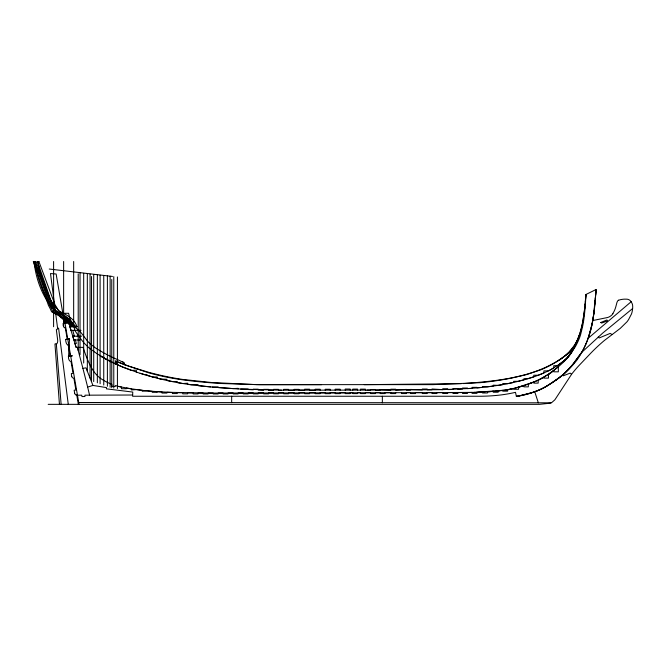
<?xml version="1.0" encoding="UTF-8"?>
<svg xmlns="http://www.w3.org/2000/svg" width="666" height="666" viewBox="0 0 666 666"><rect width="100%" height="100%" fill="white"/><g stroke="black" fill="none" stroke-linecap="round" stroke-linejoin="round"><path stroke-width="1" d="M238.112 388.894L238.112 388.345L233.192 388.594L218.148 387.562L218.148 386.879L213.22 387.129L201.215 386.072L198.093 385.689L198.093 384.648L191.358 384.865L187.687 384.315L187.687 383.225L182.759 383.533L177.314 382.534L177.314 381.543L172.386 381.543L166.941 380.436L166.941 379.304L160.639 379.037L157.151 378.122L157.151 376.948L152.672 376.948L147.161 375.399L147.161 374.758L144.922 374.758L136.322 372.103L136.322 370.146L131.402 370.421L123.327 367.407L115.776 363.944L115.826 361.097A95.038 95.038 0 0 0 124.792 364.818L148.801 372.852A251.224 251.224 0 0 0 183.292 379.903A496.153 496.153 0 0 0 223.152 383.574L259.948 384.682L321.595 384.673M75.807 327.772A12.954 12.954 0 0 0 74.018 326.706L70.313 326.74A12.055 12.046 0 0 0 69.422 324.55C65.609 317.857 57.742 315.584 51.565 311.738A50.375 50.35 0 0 0 48.468 305.444L33.3 261.505L36.039 261.505L52.289 305.086A25.683 25.566 0 0 1 55.436 310.614C61.988 314.185 69.838 317.249 73.21 324.442A13.037 12.979 0 0 1 73.968 326.74L74.967 330.602A121.895 121.895 0 0 0 83.883 342.824L89.111 348.018L96.795 353.579L105.869 359.057L115.742 363.986L115.826 361.097L129.062 366.283L148.293 372.186A294.131 294.131 0 0 0 182.892 379.478M115.767 363.952L115.826 361.13M69.539 339.119L68.49 357.784A12.654 12.654 0 0 0 68.698 358.816L68.931 359.607A2.93 2.93 0 0 0 71.029 361.546L73.06 373.335L71.354 373.576L71.47 375.108A6.727 6.727 0 0 0 71.77 376.465M595.729 294.056L596.07 289.51L585.93 294.489A307.342 307.342 0 0 1 584.332 315.784A128.804 128.804 0 0 1 582.4 327.422L580.511 334.99A48.743 48.743 0 0 1 579.295 338.428L578.388 340.609A80.611 80.611 0 0 1 575.607 346.253L574.417 348.185A15.568 15.568 0 0 1 572.918 350.033A22.86 22.86 0 0 1 570.537 354.021L567.873 357.126A32.809 32.809 0 0 1 567.365 357.675L566.999 358.033A34.291 34.291 0 0 1 566.45 358.574L564.077 360.672A55.153 55.153 0 0 1 561.238 363.062L550.382 369.888A141.15 141.15 0 0 1 534.915 376.481C513.195 383.857 490.284 387.179 467.457 388.594L467.457 388.037L462.537 388.037L462.537 388.986L457.9 389.252L457.9 388.561L452.98 388.561L452.98 389.452L449.533 389.56L447.685 389.577L447.685 388.728L442.757 388.728L442.757 389.635L439.66 389.693L366.974 390.126M595.787 293.256L594.039 312.287L591.741 325.807A102.755 102.755 0 0 1 586.03 343.814M595.829 292.64L595.879 292.024M595.92 291.4L595.97 290.776M585.581 299.25L585.93 294.489L584.415 311.197L582.592 322.977A114.602 114.602 0 0 1 581.884 326.34L581.518 327.888A79.862 79.862 0 0 1 580.952 330.045L577.722 339.477M595.562 296.228L595.337 299.076M595.645 295.055L595.695 294.464M595.113 301.806L595.246 300.183M585.331 302.231L585.456 300.757M595.063 302.339L594.88 304.429M594.83 304.945L594.438 308.924M585.073 305.061L585.206 303.663M584.939 306.418L582.933 321.145L580.194 332.634A66.109 66.109 0 0 1 579.212 335.556L577.605 339.552A63.811 63.811 0 0 1 576.997 340.909L575.957 343.032A44.697 44.697 0 0 1 575.299 344.247A34.257 34.257 0 0 1 574.6 345.429L572.452 348.493A33.891 33.891 0 0 1 571.178 350.008A38.004 38.004 0 0 1 569.721 351.54L569.33 351.931A51.965 51.965 0 0 1 568.065 353.122A61.796 61.796 0 0 1 566.183 354.762A72.694 72.694 0 0 1 564.61 356.044L563.469 356.934A104.321 104.321 0 0 1 561.621 358.316C533.191 377.805 496.919 381.019 463.511 383.591M594.33 309.881L593.939 313.178M89.577 395.171L87.654 387.088L92.94 385.431L106.485 387.595L106.41 388.836L132.767 392.066L132.609 396.253L476.565 396.253A193.615 193.615 0 0 0 496.153 395.462A140.767 140.767 0 0 0 515.492 392.332L516.375 396.403A83.774 83.774 0 0 0 534.731 391.741C545.154 388.428 553.946 381.427 562.57 374.941A94.397 94.397 0 0 0 577.197 359.732C588.103 343.997 593.306 325.033 594.455 306.077A229.029 229.029 0 0 0 596.07 289.502M593.881 313.636L592.424 322.552M592.34 322.985L588.269 337.945M574.766 345.263L574.6 345.812A26.232 26.232 0 0 1 574.342 346.611L573.568 348.634A26.723 26.723 0 0 1 573.251 349.35L572.918 350.058A22.852 22.852 0 0 1 572.569 350.741A25.774 25.774 0 0 1 572.211 351.407L572.086 351.623A29.928 29.928 0 0 1 571.57 352.472L571.02 353.305A20.937 20.937 0 0 1 570.596 353.912L570.454 354.112A30.486 30.486 0 0 1 569.855 354.895L569.547 355.278A31.777 31.777 0 0 1 569.064 355.844A29.013 29.013 0 0 1 568.406 356.585A24.134 24.134 0 0 1 567.89 357.134A67.974 67.974 0 0 1 565.101 359.823L558.333 365.143L558.333 371.819L553.771 371.819L553.771 370.604A79.812 79.812 0 0 1 548.484 374.575L548.484 378.113L543.922 378.113L543.922 377.339A91.392 91.392 0 0 1 538.178 380.12L538.178 383.125L533.807 383.125L533.807 381.984L537.062 380.636A75.982 75.982 0 0 0 539.152 379.67L549.192 373.768A105.32 105.32 0 0 0 551.24 372.311A122.902 122.902 0 0 0 554.562 369.796L558.225 366.833M577.422 340.218L576.506 342.432A77.78 77.78 0 0 1 573.934 347.918L569.363 355.311A55.428 55.428 0 0 1 563.103 362.495L559.507 365.767A119.372 119.372 0 0 1 557.542 367.416L548.609 374.175A74.076 74.076 0 0 1 538.286 380.078L533.907 381.993A120.446 120.446 0 0 1 531.36 382.992L525.874 384.965M586.005 343.798L585.78 344.322A66.2 66.2 0 0 1 582.042 351.731L572.793 364.444L564.235 373.676A65.434 65.434 0 0 1 561.138 376.332A72.494 72.494 0 0 1 559.656 377.497L556.135 380.003M612.82 313.611L614.085 311.338A28.505 28.505 0 0 0 615.367 308.208A24.001 24.001 0 0 0 615.85 306.635L616.899 302.63A7.293 7.293 0 0 1 617.598 301.107A2.181 2.181 0 0 1 618.597 300.2M580.968 353.371L572.419 364.926A103.854 103.854 0 0 1 569.913 367.865L569.305 368.539A86.305 86.305 0 0 1 567.549 370.429L565.859 372.136A70.405 70.405 0 0 1 558 378.679L557.309 379.187M569.463 351.481L573.651 346.328A45.18 45.18 0 0 0 579.112 335.814M581.493 352.589L602.672 333.108L632.625 308.533M588.161 338.27L631.168 301.731L632.001 303.271A7.509 7.509 0 0 1 632.633 305.528L632.692 306.452A15.984 15.984 0 0 1 632.658 308.042L632.425 310.181A21.886 21.886 0 0 1 631.876 312.745L631.734 313.228A12.329 12.329 0 0 1 631.451 314.044L628.654 319.439A25.916 25.916 0 0 1 627.006 321.786L620.262 328.38L604.27 340.567A180.794 180.794 0 0 0 590.983 352.955L578.513 366.05A123.751 123.751 0 0 0 571.686 374.125L555.078 399.5A9.257 9.257 0 0 1 554.612 400.033L552.106 402.239A6.543 6.543 0 0 1 551.248 402.772L551.132 402.83A6.851 6.851 0 0 1 550.158 403.196L539.493 404.345L48.185 404.345M557.259 379.245L547.269 385.78A81.801 81.801 0 0 1 546.228 386.397A69.447 69.447 0 0 1 544.03 387.62A66.267 66.267 0 0 1 539.71 389.718A71.587 71.587 0 0 1 536.904 390.892L535.397 391.466A81.652 81.652 0 0 1 533.807 392.033A87.554 87.554 0 0 1 531.26 392.857L529.445 393.398A103.496 103.496 0 0 1 526.548 394.197L524.483 394.705A142.849 142.849 0 0 1 521.187 395.454L516.375 396.403L517.624 396.17M558.324 365.168L564.41 360.606A35.032 35.032 0 0 0 570.287 354.021M556.31 379.895L552.114 382.692M558.891 360.314L559.357 359.99A61.555 61.555 0 0 0 569.547 351.565M552.097 382.717L546.028 386.496A71.379 71.379 0 0 1 531.901 392.649L518.614 395.97M618.606 300.233L620.079 299.775A22.128 22.128 0 0 1 622.227 299.359A26.14 26.14 0 0 1 624.383 299.151L627.047 299.176A5.619 5.619 0 0 1 631.135 301.698M525.499 385.098L522.835 385.972M522.693 386.005L511.38 389.027A92.691 92.691 0 0 1 507.733 389.693L506.943 389.818A117.74 117.74 0 0 1 504.453 390.184L475.865 392.307M74.517 336.213L72.761 336.197L73.901 339.993L75.416 339.993L76.332 343.514L74.958 343.514L76.124 347.377L77.381 347.377L82.917 368.365L85.981 367.823L92.94 385.431M592.74 320.554L607.767 317.466A10.406 10.406 0 0 0 612.953 313.711M63.753 323.385L64.261 323.318L63.711 323.385M63.337 325.549A7.626 7.626 0 0 1 63.195 324.825L63.079 323.493L65.052 323.218M65.526 323.16L66.042 323.102L64.419 323.301M67.066 322.977L63.628 323.393M65.851 339.452L69.522 339.002M68.415 339.144L67.865 339.21L68.773 339.094M68.889 339.086L69.406 339.019L68.848 339.086M69.838 356.127L69.331 356.193L72.136 355.844M70.471 356.052L71.62 355.91M68.215 345.229A4.221 4.221 0 0 1 66.026 342.158A9.824 9.824 0 0 1 65.867 341.541L65.609 339.469L67.258 339.269L65.301 327.805M72.211 355.835L68.298 356.318L70.121 356.094L68.257 345.146M500.79 390.626L504.87 390.134A99.8 99.8 0 0 0 515.143 388.178L533.799 382.026L528.338 384.107L528.338 386.863L523.959 386.863L523.959 385.639L518.589 387.271L518.589 389.269L513.669 389.269L513.669 388.469L507.634 389.618L507.634 391.158L502.713 391.158L502.713 390.401L498.151 391.009L498.151 392.232L493.231 392.232L493.231 391.317L494.413 391.217M499.808 390.734L495.562 391.125M492.016 391.4L493.231 391.308L487.47 392.058L487.47 392.973L482.542 392.973L482.542 392.058L476.981 392.432L476.981 393.348L472.052 393.348L472.052 392.432L467.457 392.557L467.457 393.473L462.537 393.473L462.537 392.557L457.9 392.599L457.9 393.506L452.98 393.506L452.98 392.599L447.685 392.615L447.685 393.523L442.757 393.523L442.757 392.615L441.009 392.599L211.43 393.082L166.941 392.274L166.941 393.057L162.013 393.057L162.013 391.999L157.151 391.675L157.151 392.307L152.223 392.307L152.223 391.308L147.161 390.842L142.241 391.258L142.241 390.326L136.322 389.61L131.402 389.918L131.402 388.902L126.374 388.07L126.374 388.728L121.453 388.728L121.453 387.079A81.027 81.027 0 0 1 115.418 385.539L115.418 386.405L111.855 386.405L111.855 384.332A54.113 54.113 0 0 1 100.017 378.047A33.325 33.325 0 0 1 91.675 368.09A73.102 73.102 0 0 1 87.338 359.099A146.811 146.811 0 0 1 83.1 347.369L77.381 347.377M470.887 388.428L442.748 389.643L432.001 388.994L432.001 389.752L427.206 389.81L427.206 389.036L422.286 389.036L422.286 389.86L410.514 389.427L410.514 389.993L406.385 390.043L406.385 389.402L395.696 390.085L395.696 389.21L390.775 389.21L390.775 390.093L380.169 389.593L380.169 390.101L375.457 390.11L375.457 389.485L370.537 389.485L370.537 390.11L278.48 390.193L278.48 389.352L273.56 389.352L273.56 390.193L268.54 390.201L268.54 389.369L263.611 389.369L263.611 390.201L262.129 390.209L258.2 390.026L258.2 389.185L253.28 389.185L253.28 389.81L251.781 389.743L248.177 389.518L248.177 389.019L237.595 388.944L212.229 387.063M490.759 391.483L486.754 391.741M485.372 391.816L474.117 392.391M475.149 392.357L436.921 392.624L436.921 393.539L432.001 393.539L432.001 392.624L427.206 392.64L427.206 393.548L422.286 393.548L422.286 392.64L415.434 392.649L415.434 393.556L410.514 393.556L410.514 392.649L406.385 392.649L406.385 393.564L401.456 393.564L401.456 392.649M461.288 383.691L364.277 384.657M70.529 326.531L69.855 326.531L70.23 327.789M72.103 326.523L68.581 313.286L63.295 313.286L79.038 404.345M77.356 336.197L72.86 336.23M72.752 330.353L74.392 336.197M81.027 330.336L71.037 330.361M77.464 395.213L81.702 395.196L82.01 396.57L84.932 396.511L84.973 395.188L132.651 395.013M551.182 402.805L78.721 402.497M77.281 326.507L69.855 326.523L73.26 337.853M77.173 336.197L81.76 336.163M558.333 365.684L553.771 365.684L553.771 368.007L548.434 370.895L543.922 370.895L543.922 372.977L538.178 375.258L533.807 375.224L533.807 376.79L527.88 378.663L523.959 378.663L523.959 379.786L518.073 381.318L513.669 381.318L513.669 382.367L507.634 383.658L502.713 383.566L502.713 384.607L498.151 385.381L493.231 385.189L493.231 386.105L487.47 386.813L482.542 386.521L482.542 387.329L476.981 387.845L476.981 387.346L472.052 387.346L472.052 388.236M256.002 384.632L432.983 384.632L479.911 382.7A298.226 298.226 0 0 0 511.313 378.105L526.448 374.625L541.133 369.688A110.922 110.922 0 0 0 558.408 360.614L570.371 352.189A15.576 15.576 0 0 0 572.918 350.041M281.61 390.209L240.684 389.135M73.909 339.951L79.862 340.035M255.519 384.615L211.164 382.467L182.892 379.462M210.581 386.921L187.296 384.224A305.744 305.744 0 0 1 152.397 376.906M112.462 276.448L49.267 269.031M76.29 394.921L76.39 394.946A5.786 5.786 0 0 0 76.748 394.988L78.347 404.345M152.397 376.923L140.043 373.293M136.98 372.302L120.513 366.125M119.988 365.892L116.508 364.335M117.915 364.976L116.933 364.527M116.825 364.477L113.978 363.17A142.466 142.466 0 0 1 99.7 355.469A117.732 117.732 0 0 0 111.855 362.162M116.458 364.319L115.926 364.069M612.162 334.582L610.156 333.4L599.225 337.962L598.21 337.071M75.807 327.764L81.11 332.725L87.363 340.925A37.712 37.712 0 0 0 90.684 344.255L95.879 348.235L103.713 352.863A150.641 150.641 0 0 0 117.799 359.707L123.801 362.629A3.663 3.663 0 0 1 124.376 363.478L124.792 364.826L124.151 363.286M76.332 326.74L64.719 317.299L55.161 306.576A84.066 83.05 0 0 1 47.661 294.563C42.408 284.274 39.377 272.96 38.137 261.505M73.476 326.74L61.88 317.332L52.331 306.618A83.333 82.95 0 0 1 44.83 294.605C39.577 284.299 36.538 272.977 35.273 261.505M72.194 326.74L60.614 317.349L51.074 306.643A82.934 82.892 0 0 1 43.573 294.63C38.312 284.315 35.265 272.985 33.999 261.505M122.669 361.688L123.193 362.154M571.545 374.309L570.204 373.102L563.269 375.824L562.57 374.941M123.526 362.495L124.192 363.353M61.122 404.345L56.369 344.322L55.603 343.664L54.953 343.964L59.441 404.345M34.765 261.505L51.007 305.086A25.549 25.541 0 0 1 54.162 310.614C60.706 314.185 68.556 317.249 71.928 324.434A12.979 12.97 0 0 1 72.694 326.74M34.582 261.505L49.742 305.444A50.674 50.441 0 0 1 52.847 311.738C59.024 315.584 66.891 317.865 70.704 324.55A12.096 12.038 0 0 1 71.595 326.74M534.731 391.741L538.344 402.83M70.296 327.997L70.987 330.303M73.318 338.062L76.091 347.286M74.65 393.173L74.151 390.218L75.899 390.01L73.901 378.263A2.656 2.656 0 0 1 71.687 376.49M82.917 368.365L87.654 387.088M64.535 323.301L56.144 274.009L50.491 273.551L57.659 328.746M68.265 404.345L58.583 328.088L56.344 329.703L57.726 340.576A5.062 5.062 0 0 1 56.369 344.322M395.696 392.657L395.696 393.573L390.775 393.573L390.775 392.657L385.09 392.665L385.09 393.581L380.169 393.581L380.169 392.665L375.457 392.674L375.457 393.581L370.537 393.581L370.537 392.674L365.393 392.682L365.393 393.598L360.473 393.598L360.473 392.682L357.534 392.69L357.534 393.606L352.789 393.606L352.789 392.69L350.166 392.707L350.166 393.614L345.238 393.614L345.238 392.707L340.101 392.724L340.101 393.631L335.181 393.631L335.181 392.724L330.153 392.74L330.153 393.656L325.233 393.656L325.233 392.74L320.096 392.765L320.096 393.681L315.168 393.681L315.168 392.765L309.565 392.798L309.565 393.706L304.645 393.706L304.645 392.798L298.992 392.832L298.992 393.748L294.072 393.748L294.072 392.832L288.545 392.873L288.545 393.781L283.624 393.781L283.624 392.873L278.48 392.907L278.48 393.814L273.56 393.814L273.56 392.907L268.54 392.94L268.54 393.856L263.611 393.856L263.611 392.94L258.2 392.973L258.2 393.881L253.28 393.881L253.28 392.973L248.177 392.998L248.177 393.906L243.256 393.906L243.256 392.998L238.112 393.023L238.112 393.939L233.192 393.939L233.192 393.023L228.055 393.04L228.055 393.956L223.127 393.956L223.127 393.04L218.148 393.048L218.148 393.964L213.22 393.964L213.22 393.048L208.083 393.048L208.083 393.956L203.155 393.956L203.155 393.048L198.093 393.023L198.093 393.931L193.173 393.931L193.173 392.948L187.687 392.873L187.687 393.822L182.759 393.822L182.759 392.798L177.314 392.682L177.314 393.556L172.386 393.556L172.386 392.507L151.149 391.242A276.648 276.648 0 0 1 140.484 390.093L133.375 389.102A298.118 298.118 0 0 1 119.247 386.58M382.351 396.253L382.351 402.83M365.393 390.118L365.393 389.144L360.473 389.144L360.473 390.118M357.534 390.118L357.534 389.102L352.789 389.102L352.789 390.126M350.166 390.126L350.166 389.044L345.238 389.044L345.238 390.134M340.101 390.134L340.101 389.185L335.181 389.185L335.181 390.143M330.153 390.143L330.153 389.26L325.233 389.26L325.233 390.151M320.096 390.151L320.096 389.219L315.168 389.219L315.168 390.159L309.565 390.159L309.565 389.202L304.645 389.202L304.645 390.168L298.992 390.176L298.992 389.369L294.072 389.369L294.072 390.176L288.545 390.184L288.545 389.36L283.624 389.36L283.624 390.184M231.668 396.253L231.668 402.664M117.424 276.956L117.424 388.603M115.826 361.188L115.767 363.977M113.778 276.598L113.778 388.062M111.763 279.504L111.763 387.77M110.131 276.224L110.131 387.204M107.392 275.94L107.392 386.272M103.746 275.558L103.746 385.04M100.1 275.175L100.1 383.783M97.361 274.875L97.361 382.808M93.715 274.475L93.715 381.543M91.525 276.498L91.525 380.802M90.068 274.067L90.068 378.063M87.329 273.751L87.329 371.295M83.683 273.326L83.683 363.003M80.037 272.902L80.037 354.695M78.213 273.776L78.213 350.599M73.66 261.505L73.66 326.74M63.628 261.505L63.628 326.74M53.596 261.505L53.596 326.731M76.24 395.08A2.248 2.248 0 0 1 74.7 393.173M65.226 328.005A3.072 3.072 0 0 1 63.262 325.566M600.824 322.502L601.556 323.06L607.159 321.087L607.459 320.404L606.734 320.021L600.824 322.486M66.475 339.377L65.967 339.444L66.517 339.377M67.624 339.235L67.108 339.302L67.666 339.235M68.973 356.235L68.423 356.302L69.014 356.227M38.894 261.505L37.438 261.505L52.606 305.444A51.215 50.599 0 0 1 55.703 311.738C61.88 315.584 69.755 317.865 73.568 324.55A12.171 12.03 0 0 1 74.45 326.74L76.831 326.74A13.145 12.987 0 0 0 76.066 324.442C72.702 317.257 64.843 314.185 58.292 310.614A25.924 25.616 0 0 0 55.145 305.086L38.894 261.505"/></g></svg>
